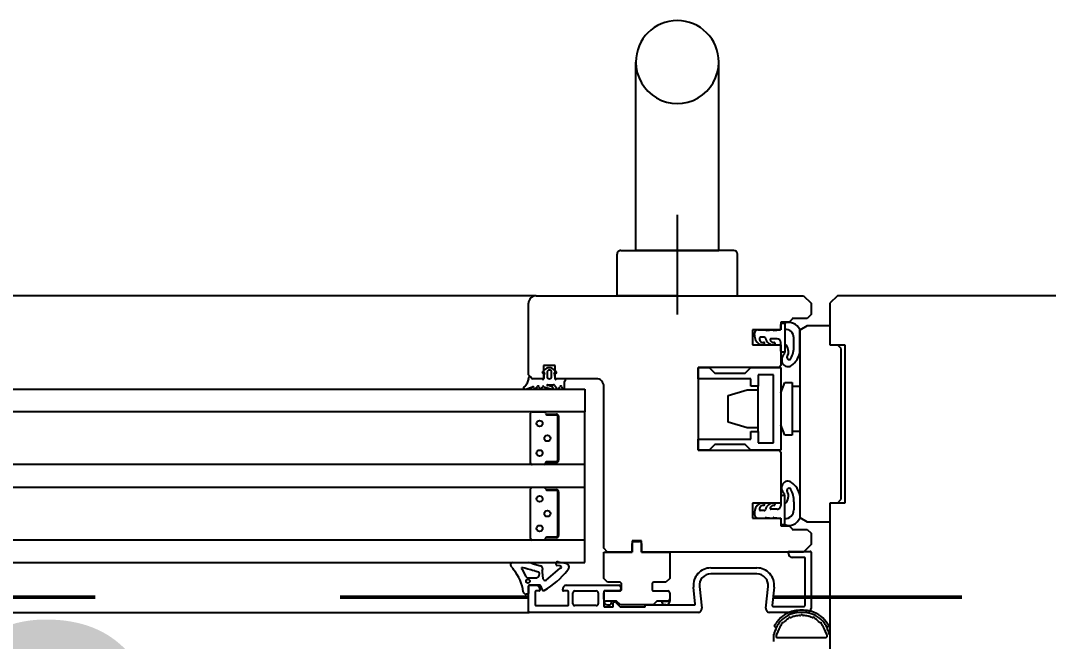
# Model space of a CAD drawing. Header units: centimetres. Extents: x 0.3 to 84.3, y 0.3 to 59.7.
# Drawn here: x 55.97 to 56.516, y 16.436 to 16.766 of the extents above; entities that cross this region are included whole.
import ezdxf

# ---------------------------------------------------------------- set-up
doc = ezdxf.new("R2010")
doc.units = ezdxf.units.CM
for name, pattern in [('AUSGEZOGEN', [0]), ('LINIE_23', [0.79, 0.4, -0.13, 0, -0.13, 0, -0.13]), ('RAND', [44.449999999999996, 12.7, -6.35, 12.7, -6.35, 0, -6.35]), ('VERDECKT', [9.524999999999999, 6.35, -3.175])]:
    doc.linetypes.add(name, pattern=pattern)
for name, color, linetype, lineweight in [('Bauachsen grob', 7, 'RAND', 25), ('Fenster', 7, 'AUSGEZOGEN', 35), ('Vermassung Decke', 180, 'VERDECKT', 50)]:
    doc.layers.add(name, color=color, linetype=linetype, lineweight=lineweight)
doc.styles.add('ARIAL', font='ARIAL.TTF')

msp = doc.modelspace()

# ---------------------------------------------------------------- linework, layer by layer
at = {"layer": 'Bauachsen grob', "color": 32, "linetype": 'LINIE_23', "lineweight": 50, "true_color": 0xc36e14}
msp.add_line((22.93999949395658, 16.45973633730105), (73.13199837207799, 16.45973633730105), dxfattribs=at)
at = {"layer": 'Fenster', "color": 7, "linetype": 'AUSGEZOGEN', "lineweight": 25}
for p, q in [((56.29699949100432, 16.64373692650575), (56.29699966494475, 16.74373692427039)), ((56.34099949002078, 16.64373684997195), (56.34099966396121, 16.7437368477366)), ((56.31899952343768, 16.66266587445725), (56.31899943137279, 16.60973689429125)), ((56.28699944948215, 16.61973694989829), (56.28699948774902, 16.64173694940655)), ((56.28899949118313, 16.64373694588303), (56.31899949051255, 16.64373689370091)), ((56.31899949051255, 16.64373689370091), (56.29699949100432, 16.64373693196785)), ((56.31899949051255, 16.64373689370091), (56.34099949002078, 16.64373685543401)), ((56.34899948984194, 16.64373684151879), (56.31899949051255, 16.64373689370091)), ((56.35099944805154, 16.61973683857646), (56.35099948631841, 16.64173683808472)), ((56.24399945077184, 16.61973702461978), (53.45199762482451, 16.6197361169403)), ((56.24399945077184, 16.61973702461978), (56.38599944707897, 16.61973677751871)), ((56.31899944876681, 16.6197368942374), (56.28699944948215, 16.61973694989829)), ((56.31899944876681, 16.6197368942374), (56.35099944805154, 16.61973683857646)), ((56.38599944707897, 16.61973677751871), (56.38999944003194, 16.61573677065049)), ((56.40399944667575, 16.61973686328124), (56.39999943980755, 16.61573687032824)), ((56.53199944381453, 16.61973664063744), (56.40399944667575, 16.61973686328124)), ((56.23999937750225, 16.57773703253484), (56.23999944388807, 16.61573703169188)), ((56.38999944003194, 16.61573677065049), (56.38999942959552, 16.60973677078464)), ((56.39999943980755, 16.61573687032824), (56.39999940154069, 16.59373687082007)), ((56.38999942959552, 16.60973677078464), (56.38799942616141, 16.60773677430816)), ((56.37399942347851, 16.60573679870454), (56.37399941652089, 16.60173679879395)), ((56.37399941746243, 16.60227809164995), (56.37399942139124, 16.6045367987313)), ((56.37839942338017, 16.60573679105119), (56.37399942347851, 16.60573679870454)), ((56.37459942242147, 16.60513679767423), (56.37599942239018, 16.60513679523915)), ((56.37599942239018, 16.60513679523915), (56.37599780669836, 16.58973679558613)), ((56.37599942239018, 16.60513679523915), (56.37599939560332, 16.58973679558335)), ((56.37999942612745, 16.6073367882323), (56.37839942338017, 16.60573679105119)), ((56.3799994268232, 16.60773678822339), (56.37999942612745, 16.6073367882323)), ((56.38799942616141, 16.60773677430816), (56.3799994268232, 16.60773678822339)), ((56.38799941920198, 16.60373689146941), (56.38399941527444, 16.6014274974018)), ((56.39999941893377, 16.60373687059655), (56.38799941920198, 16.60373689146941)), ((56.35899941685619, 16.60173682488494), (56.35899940294096, 16.59373682506385)), ((56.37399941652089, 16.60173679879395), (56.35899941685619, 16.60173682488494)), ((56.35997615800252, 16.59904764371613), (56.35997691314142, 16.59973692955942)), ((56.36197703143554, 16.60173692603571), (56.36568021049239, 16.60173670693439)), ((56.36503016162933, 16.59773672623451), (56.36299239679882, 16.59773672977899)), ((56.36624251204452, 16.60133697604524), (56.36967691640309, 16.60173671806247)), ((56.37024251195511, 16.60133696908761), (56.3734632365624, 16.60168149641782)), ((56.37599941682407, 16.60193679531067), (56.37599940332811, 16.59417783734521)), ((56.38079940075832, 16.59304093896349), (56.38079940834371, 16.59740184016446)), ((56.38399941527444, 16.6014274974018), (56.38399924241036, 16.50204630177682)), ((56.38399939491773, 16.58972423416504), (56.38399941585756, 16.60176273579942)), ((56.35899940294096, 16.59373682506385), (56.37399940260565, 16.59373679897276)), ((56.37199940821631, 16.59693671413002), (56.36869007207599, 16.59693671988625)), ((56.37399940260565, 16.59373679897276), (56.37399938347221, 16.58273679921863)), ((56.37399939669169, 16.59033679904874), (56.37399940469278, 16.5949367106959)), ((56.39999940154069, 16.59373687082007), (56.40799940136184, 16.5937368569048)), ((56.40599939792681, 16.59173686042828), (56.40399940145031, 16.59373686386244)), ((56.40599925877444, 16.51173686221655), (56.40599939792681, 16.59173686042828)), ((56.40799940136184, 16.5937368569048), (56.40799925525189, 16.50973685878249)), ((56.37449357254899, 16.58670629283929), (56.37449356931089, 16.58484760672682)), ((56.37599939560332, 16.58973679558335), (56.37459939563462, 16.58973679801853)), ((56.2487581686548, 16.58065967725753), (56.24742058479722, 16.57932032084313)), ((56.24799938604372, 16.58273701847061), (56.24799937383531, 16.57573701862708)), ((56.2541993859051, 16.58273700765749), (56.24799938604372, 16.58273701847061)), ((56.25133139918754, 16.58153998519647), (56.25087894430492, 16.58153966494293)), ((56.25479052483789, 16.57932030837169), (56.25345294551325, 16.58065966931299)), ((56.25419937369673, 16.57573700781395), (56.2541993859051, 16.58273700765749)), ((56.32999938271634, 16.58173687577473), (56.32999930618256, 16.53773687675835)), ((56.32999937227992, 16.57573687590894), (56.32999938271634, 16.58173687577473)), ((56.32999938271634, 16.58173687577473), (56.33599938258224, 16.58173686533833)), ((56.37299938175518, 16.58173680098039), (56.32999938271634, 16.58173687577473)), ((56.33599938258224, 16.58173686533833), (56.33899937729696, 16.5787368601872)), ((56.3549993769393, 16.57873683235671), (56.35799938209045, 16.58173682707148)), ((56.35799938209045, 16.58173682707148), (56.37399938173284, 16.58173679924098)), ((56.37399938347221, 16.58273679921863), (56.37299938175518, 16.58173680098039)), ((56.37399938173284, 16.58173679924098), (56.37399930519903, 16.5377368002245)), ((56.24008953904098, 16.57559049308875), (56.23917371158351, 16.57299904373963)), ((56.24199937396943, 16.5757370290914), (56.23999937750225, 16.57773703253484)), ((56.24010516267646, 16.57603479687369), (56.24010516234681, 16.57583998746823)), ((56.24010516300682, 16.57623003156669), (56.24010516267646, 16.57603479687369)), ((56.24160360380083, 16.57599288366996), (56.24119665479796, 16.57657406922868)), ((56.24799937383531, 16.57573701862708), (56.24199937396943, 16.5757370290914)), ((56.24672657788815, 16.57573702104233), (56.24209509462523, 16.57573702868267)), ((56.24790383611927, 16.57869138775555), (56.24820371311566, 16.5788647667715)), ((56.24990355036002, 16.57913920000538), (56.24990495704533, 16.57693888312143)), ((56.25230461470446, 16.57694041724735), (56.25230313867264, 16.57915373457763)), ((56.25400739497765, 16.57886475695046), (56.25430727138728, 16.5786913769196)), ((56.2759993732094, 16.57573696979348), (56.25419937369673, 16.57573700781395)), ((56.259105182386, 16.57573699869536), (56.25548451961961, 16.57573700622211)), ((56.35799937165406, 16.57573682720558), (56.32999937227992, 16.57573687590894)), ((56.33899937729696, 16.5787368601872), (56.3549993769393, 16.57873683235671)), ((56.35799936469644, 16.57173682729499), (56.35799937165406, 16.57573682720558)), ((56.36199937504342, 16.57773682020325), (56.36199936460699, 16.57173682033736)), ((56.36999937486461, 16.57773680628803), (56.36199937504342, 16.57773682020325)), ((56.36999934355531, 16.5597368066904), (56.36999937486461, 16.57773680628803)), ((53.42599753907611, 16.57013616316704), (56.26999936346446, 16.57013698039755)), ((56.23802143167499, 16.57179975188274), (56.2374864905185, 16.5714543758179)), ((56.23853390113022, 16.5701370349811), (56.24207418912383, 16.57133513616182)), ((56.24305125692406, 16.57104100013649), (56.24317431572266, 16.57058173533906)), ((56.24433342668829, 16.57058173337764), (56.2445501041684, 16.57139037926855)), ((56.24570921513404, 16.57139037730708), (56.24592588987733, 16.57058173068286)), ((56.24708500084294, 16.57058172872144), (56.24730167832302, 16.5713903746123)), ((56.24811839672942, 16.5714923147827), (56.25241743062273, 16.57013701087335)), ((56.25018289322186, 16.57253701505961), (56.25321324117697, 16.5725370099316)), ((56.25243458785722, 16.57142661659823), (56.25069092562667, 16.57204488681664)), ((56.25407926571529, 16.57203700847731), (56.2552339635392, 16.57043700583136)), ((56.25633313449754, 16.57058171254103), (56.25654981197762, 16.57139035843198)), ((56.25770892294326, 16.57139035647056), (56.25792559768655, 16.57058170984624)), ((56.25910515341873, 16.57073699927383), (56.25910515918159, 16.57422047468458)), ((56.26999936346446, 16.57013698039755), (56.26999934259159, 16.55813698066577)), ((56.27999921621028, 16.48573696482904), (56.27999936614378, 16.57173696290666)), ((56.34599935626764, 16.56673684827961), (56.35599936126233, 16.56973683081851)), ((56.35599936126233, 16.56973683081851), (56.36199936112818, 16.56973682038206)), ((56.36199936460699, 16.57173682033736), (56.35799936469644, 16.57173682729499)), ((56.3619993228613, 16.54773682087384), (56.36199936460699, 16.57173682033736)), ((56.37399935825086, 16.56823679954273), (56.37599936777289, 16.57373679594102)), ((56.37599936777289, 16.57373679594102), (56.37999936768347, 16.57373678898339)), ((56.37999936768347, 16.57373678898339), (56.37999931898013, 16.54573678960924)), ((56.37999936420465, 16.57173678902809), (56.38399936411523, 16.5717367820705)), ((56.34599933191596, 16.55273684859258), (56.34599935626764, 16.56673684827961)), ((56.36999931224607, 16.54173680709273), (56.36999934355531, 16.5597368066904)), ((56.26999934259159, 16.55813698066577), (53.42599751820326, 16.55813616343526)), ((56.24115929588968, 16.53091703143859), (56.24115934187952, 16.55735703084761)), ((56.24193934321882, 16.5581370294734), (56.24829934307667, 16.5581370184108)), ((56.24907934170253, 16.55735701707149), (56.24907934170253, 16.55735701707149)), ((56.24921934090641, 16.55690114690201), (56.24921934095143, 16.55692701683766)), ((56.24921934095143, 16.55692701683766), (56.25485934082536, 16.55692700702739)), ((56.24985934031095, 16.55656701573244), (56.25485934019918, 16.55656700703544)), ((56.25485934019918, 16.55656700703544), (56.24985934031095, 16.55656701573244)), ((56.25563933882502, 16.55578700569613), (56.25563929829688, 16.53248700621694)), ((56.25563929829688, 16.53248700621694), (56.25563933882502, 16.55578700569613)), ((56.25599933881695, 16.55578700506994), (56.25599929828882, 16.53248700559075)), ((56.26999929388828, 16.53013698129167), (56.26999934259159, 16.55813698066577)), ((56.35599932647423, 16.54973683126555), (56.34599933191596, 16.55273684859258)), ((56.36199932634011, 16.54973682082914), (56.35599932647423, 16.54973683126555)), ((56.37599931906954, 16.54573679656692), (56.37399932868099, 16.55123679992276)), ((56.32999930618256, 16.53773687675835), (56.32999931661899, 16.54373687662424)), ((56.32999931661899, 16.54373687662424), (56.35799931599308, 16.54373682792088)), ((56.35799931599308, 16.54373682792088), (56.35799932295071, 16.54773682783148)), ((56.35799932295071, 16.54773682783148), (56.3619993228613, 16.54773682087384)), ((56.3619993228613, 16.54773682087384), (56.36199931242489, 16.54173682100795)), ((56.37999931898013, 16.54573678960924), (56.37599931906954, 16.54573679656692)), ((56.38399932236953, 16.54773678260699), (56.37999932245894, 16.54773678956454)), ((56.33599930604845, 16.5377368663219), (56.32999930618256, 16.53773687675835)), ((56.32999930618256, 16.53773687675835), (56.37299930522138, 16.53773680196396)), ((56.3389993111996, 16.54073686103662), (56.33599930604845, 16.5377368663219)), ((56.35499931084195, 16.54073683320612), (56.3389993111996, 16.54073686103662)), ((56.35799930555666, 16.53773682805499), (56.35499931084195, 16.54073683320612)), ((56.37399930519903, 16.5377368002245), (56.35799930555666, 16.53773682805499)), ((56.36199931242489, 16.54173682100795), (56.36999931224607, 16.54173680709273)), ((56.37299930522138, 16.53773680196396), (56.37399930345961, 16.53673680024686)), ((56.25485929695758, 16.53170700759111), (56.24985929706933, 16.53170701628815)), ((56.24985929706933, 16.53170701628815), (56.25485929695758, 16.53170700759111)), ((56.37399930345961, 16.53673680024686), (56.373999256495, 16.50973639310847)), ((56.26999929388828, 16.53013698129167), (53.42599746949993, 16.5301361640612)), ((56.24829929437334, 16.53013701903669), (56.24193929451553, 16.53013703009929)), ((56.24907929573004, 16.53092701766232), (56.24907929573004, 16.53092701766232)), ((56.24921929645745, 16.53134701740942), (56.24921929650245, 16.53137288734502)), ((56.25485929633138, 16.53134700759916), (56.24921929645745, 16.53134701740942)), ((56.26999927301544, 16.51813698155989), (56.26999929388828, 16.53013698129167)), ((53.42599744862707, 16.51813616432947), (56.26999927301544, 16.51813698155989)), ((56.24115922631352, 16.49091703233271), (56.24115927230337, 16.51735703174168)), ((56.24193927364266, 16.5181370303676), (56.24829927350049, 16.51813701930501)), ((56.24907927212635, 16.51735701796561), (56.24907927212635, 16.51735701796561)), ((56.24921927133023, 16.51690114779613), (56.24921927137523, 16.51692701773177)), ((56.24921927137523, 16.51692701773177), (56.25485927124918, 16.51692700792151)), ((56.24985927073475, 16.5165670166266), (56.25485927062299, 16.51656700792956)), ((56.25485927062299, 16.51656700792956), (56.24985927073475, 16.5165670166266)), ((56.25563926924885, 16.51578700659025), (56.2556392287207, 16.49248700711105)), ((56.2556392287207, 16.49248700711105), (56.25563926924885, 16.51578700659025)), ((56.25599926924079, 16.51578700596405), (56.25599922871265, 16.49248700648486)), ((56.26999922431211, 16.49013698218578), (56.26999927301544, 16.51813698155989)), ((56.37449345089608, 16.51676689752276), (56.37449345412401, 16.51862558363528)), ((56.35899925683029, 16.50973641919955), (56.35899924291506, 16.50173641937836)), ((56.373999256495, 16.50973639310847), (56.35899925683029, 16.50973641919955)), ((56.37399926240895, 16.51313639303249), (56.37399925440784, 16.50853648138537)), ((56.37599926340788, 16.51373638954028), (56.3745992634392, 16.51373639197546)), ((56.37599923662106, 16.49833638988453), (56.37599767450293, 16.51373638954301)), ((56.37599923662106, 16.49833638988453), (56.37599926340788, 16.51373638954028)), ((56.38079925706839, 16.51043222946182), (56.38079924948302, 16.50607132826085)), ((56.38399926276593, 16.51374892312806), (56.38399924182611, 16.50171042149368)), ((56.39999925543069, 16.50973687269771), (56.39999906061744, 16.39773687520129)), ((56.40799925525189, 16.50973685878249), (56.39999925543069, 16.50973687269771)), ((56.40399925534035, 16.50973686574007), (56.40599925877444, 16.51173686221655)), ((56.35997599341652, 16.50442559714934), (56.35997674615754, 16.50373631130342)), ((56.36503000160373, 16.50573649704906), (56.36299223677322, 16.50573650059355)), ((56.37199925097377, 16.50653648490884), (56.36868991483343, 16.50653649066512)), ((56.37599924218716, 16.50153638981292), (56.37599925568311, 16.50929534777838)), ((56.35899924291506, 16.50173641937836), (56.37399924257974, 16.50173639328732)), ((56.36197685749403, 16.50173630786908), (56.36568003655159, 16.50173651408777)), ((56.36624233949436, 16.50213624302074), (56.36967674246225, 16.50173648905584)), ((56.37024233940494, 16.50213623606315), (56.37346306281366, 16.50179169752869)), ((56.37399924257974, 16.50173639328732), (56.37399923562215, 16.49773639337673)), ((56.37399924163822, 16.50119510043128), (56.37399923770943, 16.49893639334992)), ((56.38399924241036, 16.50204630177682), (56.38799923830396, 16.49973689379408)), ((56.38799923830396, 16.49973689379408), (56.39999923803571, 16.49973687292126)), ((56.37399923562215, 16.49773639337673), (56.3783996432657, 16.49773638572265)), ((56.37459923665236, 16.4983363923197), (56.37599923662106, 16.49833638988453)), ((56.3783996432657, 16.49773638572265), (56.37999923270566, 16.49613679071799)), ((56.37999923270566, 16.49613679071799), (56.37999923200992, 16.49573679072696)), ((56.37999923200992, 16.49573679072696), (56.38799923134815, 16.49573677681169)), ((56.38799923134815, 16.49573677681169), (56.38999922782464, 16.49373677337758)), ((56.38999922782464, 16.49373677337758), (56.38999921738821, 16.48773677351174)), ((56.26999922431211, 16.49013698218578), (53.42599739992374, 16.49013616495531)), ((56.24829922479717, 16.49013701993086), (56.2419392249393, 16.49013703099345)), ((56.24907922615388, 16.49092701855643), (56.24907922615388, 16.49092701855643)), ((56.24921922688127, 16.49134701830349), (56.24921922692629, 16.49137288823913)), ((56.25485922675522, 16.49134700849331), (56.24921922688127, 16.49134701830349)), ((56.25485922738141, 16.49170700848522), (56.24985922749317, 16.49170701718226)), ((56.24985922749317, 16.49170701718226), (56.25485922738141, 16.49170700848522)), ((56.26999920343926, 16.478136982454), (56.26999922431211, 16.49013698218578)), ((56.29499922285168, 16.48973693857884), (56.29499921238732, 16.48373693871295)), ((56.29499921260881, 16.48373693871295), (56.29499922061007, 16.48833693860406)), ((56.2999992227414, 16.48973692985851), (56.29499922285168, 16.48973693857884)), ((56.2959992223271, 16.48933693684226), (56.29749922229357, 16.48933693423319)), ((56.29749922229357, 16.48933693423319), (56.29899922226008, 16.48933693162408)), ((56.29999921249706, 16.48373692999262), (56.2999992227414, 16.48973692985851)), ((56.29999922049831, 16.48833692990702), (56.29999921249706, 16.4837369300159)), ((56.27999918858708, 16.46973696515597), (56.27999921294409, 16.48373696482763)), ((56.27999921294409, 16.48373696482763), (56.29499921260881, 16.48373693871295)), ((56.2819992126779, 16.48373696138565), (56.27999921621028, 16.48573696482904)), ((56.29499921238732, 16.48373693871295), (56.2819992126779, 16.48373696138565)), ((56.38599920996387, 16.48373678000267), (56.29999921249706, 16.48373692999262)), ((56.29999921249706, 16.4837369300159), (56.31499921216175, 16.48373690394842)), ((56.31499921216175, 16.48373690394842), (56.3149991878154, 16.46973690427681)), ((56.37799922152877, 16.48293679446384), (56.37799922292029, 16.48373679244601)), ((56.37839922360712, 16.48413679174128), (56.38959922335677, 16.4841367722599)), ((56.38999921738821, 16.48773677351174), (56.38599920996387, 16.48373678000267)), ((56.38999922265206, 16.48373677157315), (56.38999917046996, 16.45373677424373)), ((53.42599737905091, 16.47813616522354), (56.26999920343926, 16.478136982454)), ((56.23147451178173, 16.47813776478584), (56.23962042550652, 16.47813775061682)), ((56.24195184660636, 16.47766626103626), (56.24644606029631, 16.47639385141843)), ((56.25571061808809, 16.47858344287839), (56.25966334983782, 16.4777887968638)), ((56.3863992058622, 16.48093677989755), (56.37999921800525, 16.48093679102976)), ((56.38679916132452, 16.4553367797741), (56.3867992051575, 16.48053677921075)), ((56.2310998163228, 16.47573634503415), (56.23083363698471, 16.47616845382431)), ((56.23636222575894, 16.47545598315287), (56.23618552702597, 16.47508260715686)), ((56.23618552702597, 16.47508260715686), (56.23663211259782, 16.47445400861266)), ((56.2372122594923, 16.47540267979817), (56.23636222575894, 16.47545598315287)), ((56.23663211259782, 16.47445400861266), (56.23862362248288, 16.47070866039662)), ((56.23809074100313, 16.47518953062195), (56.2372122594923, 16.47540267979817)), ((56.23961072764575, 16.47474509759345), (56.23809074100313, 16.47518953062195)), ((56.24118545479521, 16.47426181486658), (56.23961072764575, 16.47474509759345)), ((56.24222317663191, 16.47397472704979), (56.24118545479521, 16.47426181486658)), ((56.24340452653298, 16.47376423689243), (56.24222317663191, 16.47397472704979)), ((56.24340638327205, 16.47376423022707), (56.24531106755917, 16.47323571324719)), ((56.24531106755917, 16.47323571324719), (56.24568436724812, 16.47258419525756)), ((56.24568436724812, 16.47258419525756), (56.24554703852795, 16.47092557679639)), ((56.24727810271495, 16.47400532555021), (56.24727810144941, 16.47327775489057)), ((56.24727810144941, 16.47327775489057), (56.24769813433269, 16.4696163983444)), ((56.24939553951895, 16.46887123488241), (56.25688065933525, 16.47524530448264)), ((56.25659565656437, 16.47636550066864), (56.25531643076243, 16.4766226732012)), ((56.25730441067972, 16.47607074497952), (56.25659565656437, 16.47636550066864)), ((56.25688065933525, 16.47524530448264), (56.25728978576573, 16.47539052883931)), ((56.25728978576573, 16.47539052883931), (56.25746500992908, 16.47549793160384)), ((56.25753357857003, 16.47589905974374), (56.25730441067972, 16.47607074497952)), ((56.25746500992908, 16.47549793160384), (56.25761078578012, 16.47568850217431)), ((56.25761078578012, 16.47568850217431), (56.25753357857003, 16.47589905974374)), ((56.36125841880325, 16.47213682182428), (56.33673995566551, 16.47213686447181)), ((56.33673996686471, 16.47533686840024), (56.36125842105046, 16.47533682575272)), ((56.23987201347688, 16.47013668454797), (56.24450504530758, 16.47013667287547)), ((56.2403991793826, 16.46613703218145), (56.24399882930214, 16.46613702592022)), ((56.24622172637029, 16.4661377391732), (56.24065831218263, 16.46613774885023)), ((56.24462738446785, 16.47015960577728), (56.24450504530778, 16.47013667287547)), ((56.2447130023132, 16.4701807844107), (56.24462738446785, 16.47015960577728)), ((56.24485797121591, 16.47022364523787), (56.2447130023132, 16.4701807844107)), ((56.24500715095291, 16.47027833534581), (56.24485797121591, 16.47022364523787)), ((56.24517818115517, 16.47035807173448), (56.24500715095291, 16.47027833534581)), ((56.24554703852795, 16.47092557679639), (56.24517818115517, 16.47035807173448)), ((56.26019881094003, 16.46613699774189), (56.28799782031863, 16.46613694938815)), ((56.28199918506281, 16.46773696171895), (56.27999918858708, 16.46973696515597)), ((56.28839918489736, 16.46773695057914), (56.28199918506281, 16.46773696171895)), ((56.28939917861162, 16.46413694893136), (56.28939918313409, 16.46673694886213)), ((56.30559918283199, 16.4667369206838), (56.30559917830951, 16.46413692075303)), ((56.31299918438207, 16.46773690779733), (56.3065991845475, 16.46773691892204)), ((56.3149991878154, 16.46973690427681), (56.31299918438207, 16.46773690779733)), ((56.23959590947432, 16.46138444238058), (56.23884353141719, 16.46138444368926)), ((56.23999591658114, 16.46547535555306), (56.23999591016111, 16.46178444167585)), ((56.23999915503988, 16.45213703519021), (56.23999917869577, 16.46573703288619)), ((56.2435991793971, 16.46273702669137), (56.2435991672213, 16.45573705684783)), ((56.24559882404815, 16.46313702320422), (56.2439991800839, 16.46313702598664)), ((56.24599882577863, 16.46413702248611), (56.24599882473499, 16.46353702249953)), ((56.24737723270804, 16.46373252292065), (56.24659760269018, 16.46587455117396)), ((56.25819880646227, 16.46353700127884), (56.25819880750593, 16.46413700126537)), ((56.26079782770839, 16.46313699676698), (56.25859880575756, 16.463137000592)), ((56.26119781482793, 16.45573702623665), (56.26119782700368, 16.46273699608018)), ((56.26359783981792, 16.45633702204864), (56.2635978499064, 16.46213699600626)), ((56.26459785162345, 16.46313699015723), (56.27599781536865, 16.46313697032806)), ((56.27699781360689, 16.46213697261106), (56.27699780351838, 16.4563369987407)), ((56.27999781458345, 16.46273696337944), (56.27999780136404, 16.45513699354924)), ((56.27999916950372, 16.45873696541694), (56.27999917541772, 16.46213696532646)), ((56.28799781504804, 16.4631369494552), (56.28039781527028, 16.46313696267471)), ((56.28099917713479, 16.46313696356474), (56.28839917689459, 16.46313695069312)), ((56.28899781855687, 16.46513694767114), (56.28899781681746, 16.46413694769349)), ((56.30659917654779, 16.46313691903592), (56.31399917630756, 16.46313690616435)), ((56.31499917454582, 16.46213690444729), (56.31499916863184, 16.45873690453773)), ((56.32853591830713, 16.45617869304393), (56.32759034931035, 16.4651752098001)), ((56.33077281292124, 16.46550970401127), (56.33198821613033, 16.45394593114352)), ((56.36601012758638, 16.45394587296169), (56.36722553945672, 16.46550964359313)), ((56.37040800390839, 16.46517514154625), (56.36937832375247, 16.45537862174974)), ((56.2439991665166, 16.45533705616099), (56.2607978141411, 16.45533702694138)), ((56.27599780180135, 16.45533700050242), (56.26459783800379, 16.45533702033154)), ((56.27999916950372, 16.45873696540248), (56.27999916776434, 16.45773696543929)), ((56.28439916762119, 16.45773695778589), (56.28099916774201, 16.45773696369984)), ((56.28399916763015, 16.45773695848165), (56.28099916774201, 16.45773696369984)), ((56.28199916424083, 16.45573696200523), (56.28299916417368, 16.45573696026577)), ((56.28399916589073, 16.45673695850401), (56.28399916693439, 16.45733695849058)), ((56.28679916756755, 16.45773695361131), (56.28399916763015, 16.45773695848165)), ((56.2849978012523, 16.45513698685222), (56.28499780438316, 16.45693695681194)), ((56.28539780322807, 16.45733695610721), (56.28583214979339, 16.4573369573518)), ((56.28611499581157, 16.457219797901), (56.28848061972106, 16.45485413776196)), ((56.28879916404404, 16.45573695017725), (56.28679916756755, 16.45773695361131)), ((56.29749916384957, 16.45573693504439), (56.28879916404404, 16.45573695017725)), ((56.30619916365511, 16.45573691991158), (56.29749916384957, 16.45573693504439)), ((56.3019978008723, 16.45513695728242), (56.30199780122012, 16.45533692927789)), ((56.302397825886, 16.45573692857316), (56.32813810881712, 16.45573688180039)), ((56.30819916708922, 16.45773691638802), (56.30619916365511, 16.45573691991158)), ((56.31099916702662, 16.45773691151776), (56.30819916708922, 16.45773691638802)), ((56.31059916703558, 16.45773691221348), (56.31399916691478, 16.45773690629949)), ((56.31099916528723, 16.45673691154011), (56.31099916633087, 16.45733691152664)), ((56.31399916691478, 16.45773690629949), (56.31099916702662, 16.45773691151776)), ((56.3129991634583, 16.4557369080836), (56.31199916352546, 16.45573690982301)), ((56.31499916863184, 16.45873690452332), (56.31499916689244, 16.45773690456013)), ((53.45560053370456, 16.45173569986164), (56.24039915433448, 16.45173662007041)), ((56.32999916822762, 16.45173687865272), (56.24039915433519, 16.45173703450337)), ((56.28039780084983, 16.4547369928624), (56.28459780075591, 16.45473698755696)), ((56.28876346395961, 16.45473697831121), (56.30159780024778, 16.45473695798715)), ((56.38799916693114, 16.45173677776725), (56.36799916748291, 16.45173681255533)), ((56.36977613170282, 16.45493680939294), (56.38639916063772, 16.45493678047874)), ((56.37154939715672, 16.44380921222878), (56.37048395167219, 16.44436132259371)), ((56.39951433187166, 16.44436127209815), (56.39844888446644, 16.44380916543964)), ((56.36999913399853, 16.4398845002067), (56.36999912782783, 16.43633692220228)), ((56.37124532854796, 16.44244604421738), (56.37102367753359, 16.4424191893916)), ((56.37138119262061, 16.44276469912224), (56.37124711015212, 16.44294322711863)), ((56.3986170853689, 16.44276465174803), (56.39875116845849, 16.44294317927793)), ((56.398752948333, 16.4424459963705), (56.39897459925395, 16.44241914077366)), ((56.3724494055765, 16.43833691789555), (56.3975488570096, 16.43833687423744))]:
    msp.add_line(p, q, dxfattribs=at)
for centre, radius in [((56.24591933243253, 16.55198702268807), 0.001599999964237213), ((56.25003931868611, 16.54413701569719), 0.001599999964237213), ((56.24591930512388, 16.53628702303899), 0.001599999964237213), ((56.24591926285635, 16.51198702358219), 0.001599999964237213), ((56.25003924910993, 16.50413701659135), 0.001599999964237213), ((56.24591923554775, 16.4962870239331), 0.001599999964237213), ((56.23973216250069, 16.46829213883324), 0.0009951991738439434)]:
    msp.add_circle(centre, radius, dxfattribs=at)
for centre, radius, start, end in [((56.31899966445278, 16.74373688600344), 0.02199999950826168, 359.9999003386106, 179.9999003386106), ((56.31899966445278, 16.74373688600344), 0.02199999950826168, 179.9999003386106, 359.9999003386106), ((56.28899948770432, 16.64173694592773), 0.001999999955296516, 89.99990033963228, 179.9999003422677), ((56.34899948636313, 16.64173684156348), 0.001999999955296516, 359.9999003422677, 89.99990033963228), ((56.24399944379864, 16.61573702470918), 0.00399999991059326, 89.99990011643366, 179.9998999772199), ((56.37459942137784, 16.6045367976877), 0.0005999999865884092, 89.99990033922516, 179.9999003386106), ((56.37822871778363, 16.59925138093003), 0.006293477539515884, 23.51823347221692, 110.7458401177477), ((56.36702331713913, 16.59906146834464), 0.007047172696712909, 180.1123987465871, 204.1132042817506), ((56.36197910297027, 16.599734736077), 0.002002191030349045, 90.05928016664615, 179.9372301102519), ((56.36462042126553, 16.5969957204857), 0.002063318682057327, 168.0007269080081, 271.5515975336308), ((56.36299239610307, 16.59733672978791), 0.0003999999910516636, 89.99990033922516, 167.2978432248284), ((56.36503015988509, 16.59673672638618), 0.000999999848249166, 47.1493197642528, 89.99990006237675), ((56.36568019301023, 16.6014413080395), 0.0002953988954160383, 18.8708179138159, 89.99660915236397), ((56.36543821381771, 16.59717660343344), 0.0003999999910530487, 9.88239269599568, 47.14931976415965), ((56.3700198635338, 16.59797477854044), 0.004250655621033362, 189.8823926957729, 274.4084853134883), ((56.36623928548079, 16.60163241009158), 0.0002954516651612481, 198.8708175237582, 270.6257272541907), ((56.36970247209054, 16.60151715516107), 0.0002210451556174909, 48.10919938359089, 96.6389816130886), ((56.36953180485142, 16.60132688203047), 0.000476644785438602, 26.13572272521058, 48.10919402616459), ((56.37038762347527, 16.60174680512963), 0.0004766447436000522, 206.1357265337175, 228.1091978352929), ((56.37021695629981, 16.60155653197679), 0.0002210451397929602, 228.1091914628032, 276.6389736929968), ((56.37339941746821, 16.60227809269353), 0.0005999999942055812, 276.1058248509318, 359.9999003386106), ((56.37631866578169, 16.59746696585462), 0.004481215824151496, 359.1672888132316, 94.08530336884216), ((56.36443833362894, 16.59796326335066), 0.004239433211377839, 204.838917702117, 274.4671175629023), ((56.3647664209463, 16.59433832651829), 0.000601621516615435, 270.2008698728788, 98.61610075443865), ((56.36868293959893, 16.59655603683136), 0.0003807498660814528, 88.92663196304163, 191.4719288629514), ((56.37012656005989, 16.59676812421761), 0.001839420443272678, 189.0020543680219, 273.9839438315518), ((56.37034448816611, 16.59433831681576), 0.000601621516615435, 270.2008698728788, 98.61610075443865), ((56.37199940473751, 16.59493671417471), 0.001999999955296516, 359.9999003422677, 89.99990033963228), ((56.37270236257977, 16.59002363121353), 0.005303574858587846, 330.1724332796761, 51.56226055582112), ((56.36939888737551, 16.59220299015864), 0.01143126692853371, 329.9662468478169, 4.203736231760958), ((56.37459939667829, 16.59033679800508), 0.0005999999865874998, 179.9999003386106, 269.9999003392251), ((56.37695343316226, 16.58628893426747), 0.002495015513823668, 130.1240123643838, 170.3704675655686), ((56.37385563143139, 16.58973594038002), 0.002142175437689711, 314.0678397592587, 0.02287380234925592), ((56.37829931953539, 16.58693360216293), 0.001093765312293833, 155.58635687411, 335.5863568739561), ((56.37358557800789, 16.59138260189506), 0.01054503514265035, 305.4191175050448, 350.9518021841882), ((56.25088089476059, 16.57853942941128), 0.003000236165644155, 90.03724802970882, 135.0334656301439), ((56.25132943786261, 16.57853865519118), 0.003001330646088998, 44.96634045717751, 89.96255805767615), ((56.37649356926622, 16.58484760324799), 0.001999999955298904, 179.9999003422677, 217.7585741792706), ((56.37770569481121, 16.58550704635044), 0.003369351727292704, 213.9999322287496, 306.2280945942484), ((56.23810516239143, 16.57583999085258), 0.001999999955336423, 352.8337455743272, 359.9999030449896), ((56.2407051629838, 16.57622992422943), 0.000599999986590337, 34.99990034524734, 179.9897500466556), ((56.24209509561499, 16.57633702866924), 0.0005999999865911402, 214.9999003455253, 269.9999054830727), ((56.24672657619595, 16.57473702106467), 0.0009999999776539726, 45.62214828040102, 89.9999030436636), ((56.24770358242813, 16.5790376431486), 0.0003999929225091269, 135.0324055226137, 300.0425553604989), ((56.24770570728671, 16.57573765029901), 0.0003999845071054367, 225.6221482800778, 2.734403584842877), ((56.25611758124475, 16.57613741325894), 0.008021383202929644, 161.7762439254707, 182.7201820232835), ((56.24830385765461, 16.57869167384909), 0.000199975219618, 346.7768187485676, 120.0519317669671), ((56.25110338365853, 16.57914000510186), 0.001199833568615584, 0.6556394183910947, 180.0384458610773), ((56.25110478172409, 16.57694614282449), 0.00119984664144861, 180.3466717089719, 359.7265878487372), ((56.2539072498529, 16.57869166436698), 0.0001999752196213105, 59.94787431760707, 193.2229873389466), ((56.24609351761811, 16.5761374302217), 0.008021383202948706, 357.2789485916348, 18.22356216215025), ((56.25450539022891, 16.57573763878994), 0.0003999845012336788, 177.2789482608176, 314.3776574775196), ((56.25450752625027, 16.57903763163494), 0.0003999929225092771, 239.957250727159, 44.967400565133), ((56.25548451792736, 16.5747370062444), 0.0009999999776518973, 89.9999030436636, 134.3776578069228), ((56.25910518113867, 16.57513699870878), 0.0005999999865884939, 293.576805841121, 89.99988089085377), ((56.27599936623319, 16.57173696988283), 0.003999999910593032, 359.999900072004, 89.99990007297457), ((56.23825164863565, 16.57098768323062), 0.0008962527072124145, 148.6197486216109, 288.3562936320681), ((56.23754011580522, 16.57341540162464), 0.001685819994912823, 286.5892440448976, 345.7013324186494), ((56.24247170117846, 16.57088570969358), 0.0005999999865880946, 14.99990304401138, 131.4923547722389), ((56.24375387146828, 16.57073702578195), 0.0005999999865886523, 194.9999030436837, 344.9999030436601), ((56.24512965938843, 16.57123508686422), 0.0005999999865925422, 14.99990304350803, 164.9999030431568), ((56.24650544562292, 16.57073702112565), 0.0005999999865886523, 194.9999030436837, 344.9999030436601), ((56.24773116753292, 16.5712720565225), 0.0004454886662578908, 29.63147531722258, 164.5978856591612), ((56.25006811361636, 16.57234978237429), 0.0002196142897805105, 58.49037504396224, 269.8166429104859), ((56.25023343406801, 16.57102203958565), 0.001120497650215109, 65.90233940169246, 98.52084474359576), ((56.25245684194673, 16.57078140352977), 0.0006455967380041532, 266.5001257232063, 91.97540968836604), ((56.25321323948477, 16.57153700995395), 0.0009999999776428021, 29.99990304336225, 89.9999030436636), ((56.25575357927755, 16.57073700494533), 0.0005999999865882688, 209.9999030440268, 344.9999030438122), ((56.25712936719764, 16.57123506602765), 0.0005999999865886358, 14.99990304368367, 164.9999030439878), ((56.25850515343216, 16.57073700028909), 0.0005999999865897036, 194.9999030438357, 359.9999030449896), ((56.25950515917266, 16.57422047400768), 0.0003999999910624642, 113.5768058402956, 179.9999030449896), ((56.24193934186209, 16.55735702949087), 0.0007799999825662963, 89.99990033922516, 179.9999003386106), ((56.24829934171994, 16.55735701842817), 0.0007799999825662963, 359.9999003386106, 89.99990033922516), ((56.24985934166767, 16.557347015715), 0.0007799999825662963, 179.9999003386106, 269.9999003392251), ((56.24985934166767, 16.557347015715), 0.0007799999825662963, 214.8637382936671, 269.9999003392251), ((56.25485933884245, 16.55578700705281), 0.0007799999825662963, 359.9999003386106, 89.99990033922516), ((56.25485933884245, 16.55578700705281), 0.0007799999825653868, 359.9999003386106, 89.99990033922516), ((56.25485933884245, 16.55578700705281), 0.001139999974518432, 359.9999003386106, 89.99990033922516), ((56.24985929571261, 16.53092701630557), 0.0007799999825662963, 89.99990033922516, 179.9999003386106), ((56.24985929571261, 16.53092701630557), 0.0007799999825663253, 89.99990033922516, 145.1360623849737), ((56.25485929831432, 16.53248700757362), 0.001139999974518432, 269.9999003392251, 359.9999003386106), ((56.25485929831432, 16.53248700757362), 0.0007799999825653868, 269.9999003392251, 359.9999003386106), ((56.25485929831432, 16.53248700757362), 0.0007799999825662963, 269.9999003392251, 359.9999003386106), ((56.24193929587224, 16.53091703008189), 0.0007799999825662963, 179.9999003386106, 269.9999003392251), ((56.24829929573011, 16.53091701901921), 0.0007799999825662963, 269.9999003392251, 359.9999003386106), ((56.37770557733023, 16.51796613283717), 0.003369351727293458, 53.77170608471848, 145.9998684501954), ((56.373585440087, 16.51209059162569), 0.0105450351426516, 9.047998494742604, 54.58068317385997), ((56.24193927228593, 16.51735703038498), 0.0007799999825662963, 89.99990033922516, 179.9999003386106), ((56.24829927214375, 16.51735701932234), 0.0007799999825662963, 359.9999003386106, 89.99990033922516), ((56.2498592720915, 16.51734701660911), 0.0007799999825662963, 179.9999003386106, 269.9999003392251), ((56.2498592720915, 16.51734701660911), 0.0007799999825662963, 214.8637382938813, 269.9999003392251), ((56.25485926926626, 16.51578700794698), 0.001139999974518432, 359.9999003386106, 89.99990033922516), ((56.25485926926626, 16.51578700794698), 0.0007799999825662963, 359.9999003386106, 89.99990033922516), ((56.25485926926626, 16.51578700794698), 0.0007799999825653868, 359.9999003386106, 89.99990033922516), ((56.37695331296126, 16.51718424753716), 0.002495015513823668, 189.6293331133244, 229.8757883145202), ((56.37649345407932, 16.51862558015641), 0.001999999955298904, 142.241226499586, 179.9999003422677), ((56.37385549923894, 16.51373725220122), 0.002142175437689711, 359.9769268765838, 45.93196091984137), ((56.3727022293865, 16.51344956537982), 0.005303574858587846, 308.4375401231622, 29.82736739929394), ((56.37829919709169, 16.51653957495959), 0.001093765312293833, 24.41344380469283, 204.4134438048623), ((56.36939874660069, 16.5112702179268), 0.01143126692853371, 355.7960644472024, 30.03355383116667), ((56.36443817281526, 16.50550996199175), 0.004239433211377839, 85.53268311602157, 155.1608829767728), ((56.3647662727431, 16.50913489768262), 0.000601621516615435, 261.3836999244087, 89.79893080630772), ((56.37001970268003, 16.50549842738486), 0.004250655621033362, 85.59131536549204, 170.1174079831935), ((56.37034433996288, 16.50913488798013), 0.000601621516615435, 261.3836999244087, 89.79893080630772), ((56.37459926239555, 16.51313639198879), 0.0005999999865874998, 89.99990033922516, 179.9999003386106), ((56.36702315250499, 16.50441174800498), 0.007047172696712909, 155.8865963972086, 179.8874019323694), ((56.36462026381773, 16.50647750422322), 0.002063318682057327, 88.448203144898, 191.999073771088), ((56.36299223746897, 16.50613650058457), 0.0003999999910516636, 192.7019574546012, 269.9999003412607), ((56.3650300033383, 16.50673649689729), 0.000999999848249166, 269.999900616862, 312.8504809151356), ((56.36543805574065, 16.50629661843044), 0.0003999999910530487, 312.850480914796, 350.1174079831584), ((56.36868278368073, 16.50691717374479), 0.0003807498660814528, 168.5278718159444, 271.0731687147983), ((56.37012640340384, 16.50670508133648), 0.001839420443272678, 86.01585684734097, 170.9977463108375), ((56.37199925445257, 16.50853648486408), 0.001999999955296516, 269.9999003396322, 359.9999003422677), ((56.37631850669445, 16.50600621815833), 0.004481215824151496, 265.914497310181, 0.8325118656417924), ((56.36197893599395, 16.50373849782058), 0.002002191030349045, 180.062570568631, 269.9405205122563), ((56.36568002009712, 16.50203191298273), 0.0002953988954160383, 270.0031915265027, 341.1289827648162), ((56.36623911190287, 16.50184080898561), 0.0002954516651612481, 89.37407342496141, 161.1289831549641), ((56.36970229891355, 16.50195605186831), 0.0002210451556174909, 263.3608190652671, 311.8906012942462), ((56.36953163233632, 16.50214632559268), 0.000476644785438602, 311.8906066522823, 333.8640779536247), ((56.37038744949935, 16.50172639951628), 0.0004766447436000522, 131.8906028428513, 153.8640741454765), ((56.37021678298578, 16.50191667326284), 0.0002210451397929602, 83.36082698545107, 131.8906092157758), ((56.37339924164403, 16.50119510147492), 0.0005999999942055812, 359.9999003386106, 83.89397582783658), ((56.374599237696, 16.49893639230626), 0.0005999999865884092, 179.9999003386106, 269.9999003392251), ((56.37822855248874, 16.50422179643819), 0.006293477539515884, 249.253960561246, 336.4815672067157), ((56.24193922629608, 16.49091703097601), 0.0007799999825662963, 179.9999003386106, 269.9999003392251), ((56.2482992261539, 16.49091701991337), 0.0007799999825662963, 269.9999003392251, 359.9999003386106), ((56.24985922613644, 16.49092701719968), 0.0007799999825644772, 89.99990033922516, 179.9999003386106), ((56.24985922613644, 16.49092701719968), 0.0007799999825663253, 89.99990033922516, 145.1360623849737), ((56.25485922873815, 16.49248700846777), 0.0007799999825653868, 269.9999003392251, 359.9999003386106), ((56.25485922873815, 16.49248700846777), 0.0007799999825662963, 269.9999003392251, 359.9999003386106), ((56.25485922873815, 16.49248700846777), 0.001139999974518432, 269.9999003392251, 359.9999003386106), ((56.2959992205877, 16.4883369368646), 0.0009999999776488266, 89.99990033922516, 179.9999003349536), ((56.29899922052065, 16.48833693164642), 0.000999999977648258, 359.9999003349536, 89.99990033922516), ((56.37999922148407, 16.48293679098505), 0.001999999955296516, 179.9999003422677, 269.9999003396322), ((56.37839922291137, 16.48373679175019), 0.0003999999910592806, 89.99990033922516, 179.9999003422677), ((56.38959922266102, 16.48373677226891), 0.0003999999910589395, 359.9999003422677, 89.99990033922516), ((56.2314745100423, 16.47713776480818), 0.0009999999776484742, 89.99990033922516, 199.0257043069583), ((56.23962040723718, 16.47213771139003), 0.006000039226772655, 67.13440738242497, 89.99982554179623), ((56.25551352499102, 16.47760305792603), 0.001000000171806752, 78.63297947303728, 258.6329133443588), ((56.25955826864232, 16.47579155905463), 0.002000000230956684, 310.1425971007098, 86.98825909882247), ((56.38639920516644, 16.48053677990651), 0.0003999999910592806, 359.9999003422677, 89.99990033922516), ((56.23359321811168, 16.47786835786355), 0.003241135871724434, 199.0257043071363, 211.63310038522), ((56.23845559840797, 16.48026751230308), 0.008639386951827381, 211.6331003853625, 224.3833749564816), ((56.2125708830244, 16.45885226160534), 0.0249961633308081, 8.845852261489291, 37.95116223645104), ((56.24602542268748, 16.47490813858384), 0.001544110949683908, 324.2195106861415, 74.19202895145325), ((56.22790659112261, 16.49980995174846), 0.04168665193343189, 299.2311852757628, 322.204810348469), ((56.33673995086221, 16.46613686860587), 0.00919999979436395, 89.99990033944641, 185.9999809959523), ((56.33673994538614, 16.46613686446443), 0.006000000007325069, 89.9999018394994, 185.9999008395605), ((56.3612584105604, 16.46613682334836), 0.005999998475858537, 353.9999122868288, 89.9999212866289), ((56.36125840504791, 16.46613682595833), 0.009199999794364703, 353.999858654586, 89.99990033944641), ((56.23984018546994, 16.4717155701382), 0.001579206360546813, 219.6134552078687, 271.1548420743759), ((56.24065831103045, 16.4654753544009), 0.0006623944493432686, 89.99994393879685, 179.9999003349536), ((56.24039917868683, 16.4657370321904), 0.0003999999910592806, 89.99990033922516, 179.9999003422677), ((56.24399882582333, 16.46413702596487), 0.001999999955296516, 359.9999003349536, 89.99990033942872), ((56.24622172584226, 16.46573774370321), 0.0003999996110593226, 19.99993085970567, 89.99994393872535), ((56.2488192086241, 16.46986425113118), 0.00114814570972573, 192.4667047584037, 300.1302003001348), ((56.2601988074612, 16.46413699778658), 0.001999999955296516, 89.99990033942872, 179.9999003422677), ((56.28799781860538, 16.46513694943668), 0.0009999999514675446, 359.9998988395315, 89.99990183942667), ((56.28839918315644, 16.46673695060148), 0.000999999977648258, 359.9999003349536, 89.99990025332474), ((56.30659918280963, 16.46673691894433), 0.000999999977648258, 89.99990042512559, 179.9999003349536), ((56.23884353420021, 16.46298444365347), 0.001599999964237577, 190.3827220236468, 269.999900339734), ((56.2395959101701, 16.46178444237161), 0.0003999999910603037, 269.9999003392251, 359.9999003422677), ((56.24399917938819, 16.46273702599555), 0.0003999999910589395, 89.99990033922516, 179.9999003422677), ((56.2455988247439, 16.46353702319529), 0.0003999999910592806, 269.9999003392251, 359.9999003422677), ((56.2479410486492, 16.46393773395438), 0.0005999999865888938, 199.9998935397621, 302.5228321188681), ((56.25859880645331, 16.46353700058307), 0.0003999999910589395, 179.9999003422677, 269.9999003392251), ((56.26079782701267, 16.46273699677594), 0.0003999999910607585, 359.9999003422677, 89.99990033922516), ((56.26459784791024, 16.46213699215336), 0.0009999980038296636, 89.99978724703111, 179.9997792470867), ((56.27599781565542, 16.46213697237658), 0.0009999979514689647, 1.344524082641768e-05, 90.00001643103359), ((56.28039781457452, 16.46273696268367), 0.0003999999910589395, 89.99990033922516, 179.9999003422677), ((56.28099917539537, 16.46213696358708), 0.0009999999776483719, 89.99990033922516, 179.9999003349536), ((56.28799781683979, 16.46413694943284), 0.0009999999776489404, 269.9998973396313, 359.9999003349536), ((56.28839917863401, 16.46413695067076), 0.000999999977648258, 269.9999003392251, 359.9999003349536), ((56.30659917828716, 16.46413691901357), 0.0009999999776480308, 179.9999003349536, 269.9999003392251), ((56.31399917456815, 16.46213690618669), 0.000999999977648258, 359.9999003349536, 89.99990033922516), ((56.24399916721237, 16.45573705615206), 0.0003999999910592806, 179.9999003422677, 269.9999003392251), ((56.26079781483688, 16.4557370269324), 0.0003999999910589395, 269.9999003392251, 359.9999003422677), ((56.26459783983923, 16.45633702035283), 0.00100000002128218, 179.9999028384584, 269.9998948395671), ((56.27599780356691, 16.45633700045386), 0.0009999999514682266, 269.9998988398327, 359.9999018383056), ((56.28039780135509, 16.45513699285351), 0.0003999999910592806, 179.9999003422677, 269.9999276238049), ((56.28199916771963, 16.45773696196042), 0.001999999955295948, 179.9999003422677, 269.9999003396322), ((56.28099916948138, 16.45873696367748), 0.000999999977648258, 179.9999003349536, 269.9999003392251), ((56.2809991694814, 16.45873696367748), 0.000999999977648258, 179.9999003349536, 269.9999003392251), ((56.28299916591308, 16.45673696024341), 0.000999999977648258, 269.9999003392251, 359.9999003349536), ((56.28439916692545, 16.4573369577948), 0.0003999999910567795, 89.99990033922516, 179.9999003422677), ((56.28459780126121, 16.45513698754798), 0.0003999999910589848, 269.9999276238049, 359.9999003422677), ((56.28539780437421, 16.45693695611612), 0.0003999999910592806, 90.0001641766741, 179.9999003422677), ((56.28583215093956, 16.45693695736072), 0.0003999999910595424, 44.9995612598362, 90.0001641766741), ((56.30159780088123, 16.45513695797812), 0.0003999999910589444, 269.9999092681874, 359.9999003422677), ((56.30239782521114, 16.45533692858207), 0.000399999991062238, 89.99990333861551, 179.99990534272), ((56.31059916633982, 16.45733691222239), 0.000399999991054051, 359.9999003349536, 89.99990033922516), ((56.31199916526489, 16.45673690980065), 0.000999999977648258, 179.9999003349536, 269.9999003392251), ((56.31299916693713, 16.45773690803889), 0.001999999955296175, 269.9999003396322, 359.9999003422677), ((56.31399916865419, 16.45873690627713), 0.000999999977648258, 269.9999003392251, 359.9999003349536), ((56.31399916865419, 16.45873690627713), 0.0009999999776478033, 269.9999003392251, 359.9999003349536), ((56.32813810954397, 16.45613688179145), 0.0003999999910589408, 269.999895888484, 5.999980995999725), ((56.36977613239859, 16.45533680938396), 0.0003999999910593703, 173.999858653524, 269.9999003392251), ((56.38639916133346, 16.45533678046976), 0.0003999999910589395, 269.9999003392251, 359.9999003422677), ((56.24039915503095, 16.45213703449439), 0.0003999999910589395, 179.9999003422677, 269.9999003392251), ((56.28876346459302, 16.45513697830224), 0.0003999999910590118, 224.9995612594763, 269.9999092681874), ((56.32999917233291, 16.45373687823889), 0.001999999586240421, 269.9998823921218, 5.999885391954878), ((56.36799917101404, 16.45373681255773), 0.002000000002442903, 173.9998998394485, 269.9998988394306), ((56.38415457313588, 16.43764672152592), 0.01519999966025358, 102.1890235357786, 143.1665890218878), ((56.38415457313588, 16.43764672152592), 0.01399999968707567, 102.1890235357819, 143.1665890218633), ((56.38415457313588, 16.43764672152592), 0.01239999972283846, 102.18902353576, 112.5601084660423), ((56.38499912329181, 16.43373689616932), 0.01919999957084655, 77.81077714317982, 102.1890235357698), ((56.38499912329181, 16.43373689616932), 0.01799999959766864, 77.81077714319012, 102.1890235357717), ((56.38499912329181, 16.43373689616932), 0.01639999963343143, 93.08833371635524, 102.1890235358027), ((56.38408323990137, 16.45071220602498), 0.000599999986588955, 273.0883337169049, 319.7524109798075), ((56.38499915147015, 16.44993689580723), 0.000599999986588955, 40.24738969887979, 139.7524109798075), ((56.38591506573605, 16.45071220283871), 0.000599999986588955, 220.2473896991387, 266.9114669631255), ((56.38499912329181, 16.43373689616932), 0.01639999963343143, 77.81077714315944, 86.91146696263625), ((56.38799917051465, 16.45373677772254), 0.001999999955296516, 269.9998973396313, 359.9999003422677), ((56.38584368704922, 16.4376467185878), 0.01239999972283846, 67.36063558239543, 77.81077714317296), ((56.38584368704922, 16.4376467185878), 0.01399999968707567, 36.83321165705821, 77.81077714315403), ((56.38584368704922, 16.4376467185878), 0.01519999966025358, 36.83321165704688, 77.81077714317004), ((56.38575533695062, 16.43644774069589), 0.01719999961554968, 143.1665890218863, 152.6069569672212), ((56.38575533695062, 16.43644774069589), 0.01599999964237177, 143.16658902188, 155.246926902893), ((56.38575533695062, 16.43644774069589), 0.01439999967813457, 143.1665890218738, 164.5302496041826), ((56.38415457313588, 16.43764672152592), 0.01239999972283846, 142.9021379563729, 143.1665890218736), ((56.3737856896918, 16.44548803828829), 0.000599999986588955, 322.9021379563406, 9.089076496288099), ((56.37497062239549, 16.4456776020594), 0.000599999986588955, 88.57495680175062, 189.0890764962881), ((56.37500046535274, 16.44687723089104), 0.000599999986588955, 268.5749568017591, 314.7618953409297), ((56.38415457313588, 16.43764672152592), 0.01239999972283846, 120.7003510816964, 134.7618953408931), ((56.37751744685749, 16.44882476013776), 0.000599999986588955, 300.7003510819081, 346.8872896209983), ((56.3786861576275, 16.44855251930384), 0.000599999986588955, 66.37316992677715, 166.8872896209983), ((56.37916709133277, 16.44965192946696), 0.000599999986588955, 246.3731699267771, 292.5601084660282), ((56.39084777060713, 16.449645015975), 0.000599999986588955, 247.3606355819199, 292.3084917617227), ((56.39130328253285, 16.4485348318366), 0.000599999986588955, 14.4306500481555, 112.3084917624793), ((56.39246542249168, 16.44883388141738), 0.000599999986588955, 194.4306500479865, 239.3785062281859), ((56.38584368704922, 16.4376467185878), 0.01239999972283846, 45.23790533801051, 59.37850622778438), ((56.39499782694349, 16.44687719610751), 0.000599999986588955, 225.2379053379019, 271.4248438781637), ((56.39502766572747, 16.44567756717214), 0.000599999986588955, 350.9107241827695, 91.42484387748543), ((56.39621259777171, 16.44548799927883), 0.000599999986588955, 170.9107241827694, 217.0976627221591), ((56.38584368704922, 16.4376467185878), 0.01239999972283846, 36.83321165703515, 37.09766272258273), ((56.3842429190635, 16.4364477433266), 0.01439999967813457, 15.46955107475355, 36.83321165706175), ((56.3842429190635, 16.4364477433266), 0.01599999964237177, 24.75287377604017, 36.83321165704368), ((56.3842429190635, 16.4364477433266), 0.01719999961554968, 27.39284371172737, 36.83321165704889), ((56.3702991339918, 16.43988449968486), 0.0002999999932937499, 100.0464200484281, 179.9999003422677), ((56.37017702179821, 16.44057376638961), 0.0003999999910593033, 280.0464200474259, 20.8128960886094), ((56.37148566578468, 16.441071210687), 0.000999999977648258, 162.0473249128291, 200.8128960884191), ((56.38575533695062, 16.43644774069589), 0.01599999964237177, 158.5694316408996, 162.0473249129073), ((56.37104773324485, 16.44222064135969), 0.0001999999955296517, 96.90817927188141, 158.5694316418173), ((56.37140702993599, 16.44306333399158), 0.0001999999955296517, 155.2469269042292, 216.908179272243), ((56.37122127283676, 16.44264459224918), 0.0001999999955296517, 276.908179271759, 36.90817927224298), ((56.37244940731589, 16.43933691787315), 0.000999999977648258, 135.9844092141309, 269.9999003392251), ((56.37129876614189, 16.44044868438381), 0.000599999986588955, 315.9844092139912, 344.5302496042916), ((56.39754885874902, 16.43933687421508), 0.000999999977648258, 269.9999003392251, 44.01539146425552), ((56.39869950379066, 16.44044863672283), 0.000599999986588955, 195.469551074747, 224.015391464727), ((56.39877700473497, 16.44264454431868), 0.0001999999955296517, 143.0916214065686, 263.0916214069742), ((56.39859124909242, 16.44306328670722), 0.0001999999955296517, 323.0916214069773, 24.7528737762729), ((56.39895054285198, 16.44222059282546), 0.0001999999955296517, 21.43036903937733, 83.09162140697421), ((56.3842429190635, 16.4364477433266), 0.01599999964237177, 17.95247576601685, 21.43036903804647), ((56.39982124856944, 16.44057371482625), 0.0003999999910593033, 159.1869045897046, 259.9533806310715), ((56.39851260631349, 16.44107116367622), 0.000999999977648258, 339.1869045904696, 17.9524757659783), ((56.39969913397803, 16.43988444854639), 0.0002999999932937499, 359.9999003422677, 79.95338063240777)]:
    msp.add_arc(centre, radius, start, end, dxfattribs=at)
msp.add_ellipse((56.31899968295131, 16.75437175876868), major_axis=(0.0219999995082284, -3.826689536537056e-08), ratio=0.5165966816846528, start_param=1.570790340994469, end_param=1.570796326794897, dxfattribs=at)

# ---------------------------------------------------------------- texts
at = {"layer": 'Vermassung Decke', "color": 92, "linetype": 'AUSGEZOGEN', "lineweight": 35, "true_color": 0x00c600, "insert": (56.04258811285558, 16.30473634076557), "char_height": 0.2, "width": 0.1, "attachment_point": 7, "rotation": 90.00000250447816, "style": 'ARIAL'}
msp.add_mtext('8', dxfattribs=at)

doc.saveas('drawing.dxf')
